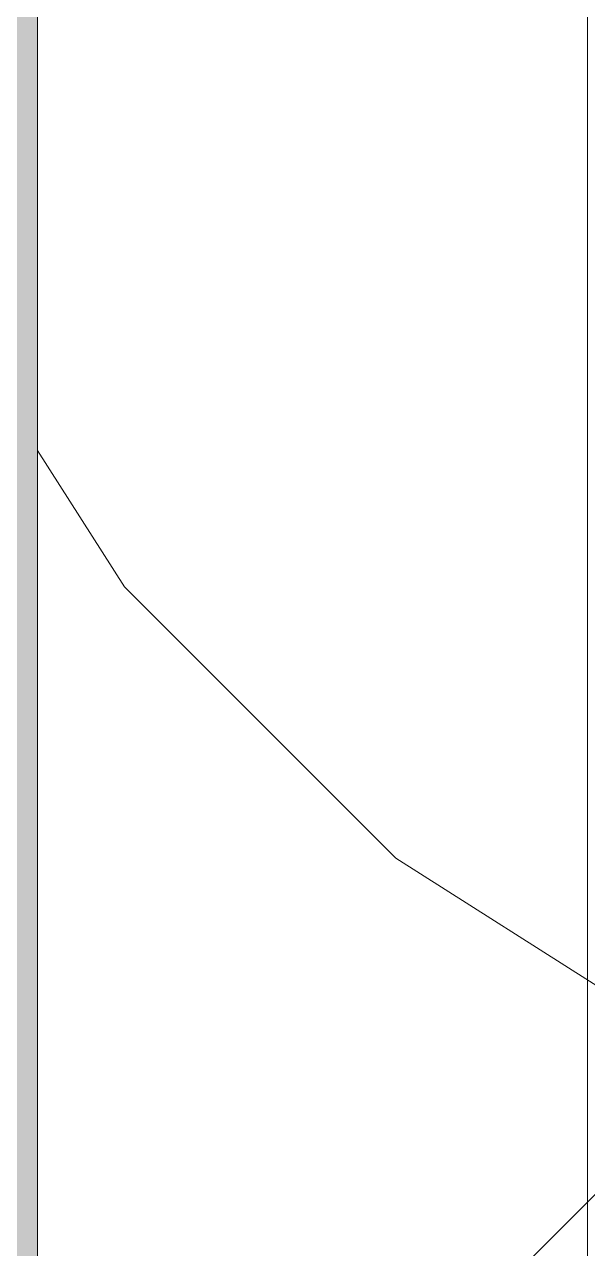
# Model space of a CAD drawing. Header units: inches. Extents: x -4266 to -1814, y 9706 to 12441.
# Drawn here: x -2764.59 to -2761.5, y 9970.52 to 9977.26 of the extents above; entities that cross this region are included whole.
import ezdxf

# ---------------------------------------------------------------- set-up
doc = ezdxf.new("R2010")
doc.units = ezdxf.units.IN
doc.header["$MEASUREMENT"] = 0
for name, color, linetype, lineweight in [('0-1', 7, 'Continuous', 5), ('0-3', 7, 'Continuous', 9), ('A-DETL-GENF-2', 253, 'Continuous', 9), ('A-WALL-3', 10, 'Continuous', 13), ('A-WALL-4', 254, 'Continuous', 5)]:
    doc.layers.add(name, color=color, linetype=linetype, lineweight=lineweight)

# ---------------------------------------------------------------- blocks, each defined once
blk = doc.blocks.new('daphne 26070 - daphne 26070-V184-FLOOR PLAN - 1ST FLOOR')
at = {"layer": 'A-DETL-GENF-2'}
for p, q in [((-8.0009, -5.2762), (-7.5223, -6.0286)), ((-7.5223, -6.0286), (-6.0286, -7.5223)), ((-6.0286, -7.5223), (-4.2382, -8.6612))]:
    blk.add_line(p, q, dxfattribs=at)
blk = doc.blocks.new('gold flame spirea 26749 - gold flame spirea 26749-V185-FLOOR PLAN - 1ST FLOOR')
at = {"layer": 'A-DETL-GENF-2'}
blk.add_line((-5.625, 5.9542), (0, 11.5792), dxfattribs=at)
blk = doc.blocks.new('switchgrass 26764 - switchgrass 26764-V167-FLOOR PLAN - 1ST FLOOR')
at = {"layer": 'A-DETL-GENF-2'}
for p, q in [((0, 13.9891), (0, 14.619)), ((0, 14.4227), (0, 13.9103)), ((0, 12.8915), (0, 14.115)), ((0, 14.115), (0, 14.0986)), ((0, 14.0986), (0, 14.0543)), ((0, 14.0543), (0, 13.9897)), ((0, 13.9897), (0, 13.9124)), ((0, 12.1461), (0, 13.9891)), ((0, 13.9124), (0, 13.8301)), ((0, 13.9103), (0, 12.0475)), ((0, 13.8301), (0, 13.7504)), ((0, 13.7504), (0, 13.6807)), ((0, 13.6807), (0, 11.9435)), ((0, 13.2381), (0, 13.3912)), ((0, 13.3912), (0, 11.0749)), ((0, 13.0014), (0, 13.2381)), ((0, 12.6832), (0, 13.0014)), ((0, 11.0794), (0, 12.9569)), ((0, 12.9569), (0, 9.7719)), ((0, 11.8061), (0, 12.8915)), ((0, 11.68), (0, 12.8795)), ((0, 12.8795), (0, 12.874)), ((0, 12.874), (0, 12.5447)), ((0, 12.2858), (0, 12.6832)), ((0, 11.9435), (0, 12.6653)), ((0, 12.6653), (0, 11.0794)), ((0, 12.5447), (0, 12.5226)), ((0, 12.5226), (0, 12.0018)), ((0, 11.8115), (0, 12.2858)), ((0, 11.2567), (0, 12.1461)), ((0, 12.0475), (0, 11.4017)), ((0, 12.0018), (0, 11.5297)), ((0, 7.4556), (0, 11.9435)), ((0, 11.9435), (0, 11.9144)), ((0, 11.9144), (0, 11.873)), ((0, 11.873), (0, 11.8243)), ((0, 11.8243), (0, 11.7731)), ((0, 11.2623), (0, 11.8115)), ((0, 10.7931), (0, 11.8061)), ((0, 11.7731), (0, 11.7244)), ((0, 11.7244), (0, 11.683)), ((0, 11.683), (0, 11.654)), ((0, 10.5857), (0, 11.68)), ((0, 11.654), (0, 11.2537)), ((0, 11.5297), (0, 10.6175)), ((0, 11.4017), (0, 10.7853)), ((0, 10.978), (0, 11.3644)), ((0, 11.3644), (0, 11.2196)), ((0, 11.1095), (0, 11.3644)), ((0, 11.3644), (0, 11.3297)), ((0, 11.3297), (0, 10.9815)), ((0, 10.6406), (0, 11.2623)), ((0, 10.6044), (0, 11.2567)), ((0, 11.2537), (0, 10.1967)), ((0, 11.2196), (0, 10.2805)), ((0, 9.8324), (0, 11.1095)), ((0, 11.0749), (0, 9.3376)), ((0, 10.9815), (0, 10.9301)), ((0, 9.1706), (0, 10.978)), ((0, 10.9301), (0, 8.7586)), ((0, 9.787), (0, 10.7931)), ((0, 10.7853), (0, 10.6406)), ((0, 10.4216), (0, 10.681)), ((0, 10.681), (0, 10.3229)), ((0, 10.6175), (0, 10.1206)), ((0, 10.351), (0, 10.6044)), ((0, 9.5605), (0, 10.5857)), ((0, 10.254), (0, 10.5829)), ((0, 10.5829), (0, 10.493)), ((0, 10.493), (0, 10.2798)), ((0, 9.366), (0, 10.4216)), ((0, 10.0615), (0, 10.351)), ((0, 10.3229), (0, 10.1387)), ((0, 10.2805), (0, 8.6252)), ((0, 10.2798), (0, 7.0141)), ((0, 8.3774), (0, 10.254)), ((0, 10.1967), (0, 9.0649)), ((0, 10.1387), (0, 9.8565)), ((0, 10.1206), (0, 9.5587)), ((0, 9.0732), (0, 10.0615)), ((0, 9.8565), (0, 9.5162)), ((0, 9.7719), (0, 9.8324)), ((0, 7.5325), (0, 9.787)), ((0, 8.9033), (0, 9.6272)), ((0, 9.6272), (0, 7.8074)), ((0, 8.5683), (0, 9.5605)), ((0, 9.5587), (0, 8.9033)), ((0, 9.5162), (0, 9.1579)), ((0, 9.3376), (0, 9.366)), ((0, 8.6669), (0, 9.1706)), ((0, 9.1579), (0, 8.8214)), ((0, 7.9687), (0, 9.0732)), ((0, 9.0649), (0, 8.5714)), ((0, 8.1795), (0, 9.0481)), ((0, 9.0481), (0, 9.037)), ((0, 9.037), (0, 9.0073)), ((0, 9.0073), (0, 8.964)), ((0, 8.964), (0, 8.9124)), ((0, 8.9124), (0, 8.8575)), ((0, 8.8575), (0, 8.8045)), ((0, 8.8214), (0, 8.5468)), ((0, 8.8045), (0, 8.7586)), ((0, 8.7586), (0, 7.4556)), ((0, 8.7586), (0, 7.8899)), ((0, 8.3699), (0, 8.6669)), ((0, 8.6252), (0, 7.9672)), ((0, 8.5714), (0, 8.1795)), ((0, 7.5731), (0, 8.5683)), ((0, 8.5468), (0, 8.374)), ((0, 7.5353), (0, 8.3774)), ((0, 8.374), (0, 8.3699)), ((0, 6.846), (0, 7.9687)), ((0, 7.9672), (0, 7.4611)), ((0, 7.8899), (0, 5.4289)), ((0, 7.8074), (0, 7.2277)), ((0, 6.5386), (0, 7.5731)), ((0, 7.2277), (0, 7.5353)), ((0, 6.1527), (0, 7.5325)), ((0, 7.4611), (0, 7.1361))]:
    blk.add_line(p, q, dxfattribs=at)
blk = doc.blocks.new('CTR - 1st Phase - Shell_rvt-1-FLOOR PLAN - 1ST FLOOR')
at = {"layer": 'A-WALL-4'}
blk.add_hatch(color=256, dxfattribs=at).paths.add_polyline_path([(-2764.5237, 9939.1894), (-2764.5237, 10009.0894), (-2768.7737, 10009.0894), (-2768.7737, 9939.1894)], flags=0)
at = {"layer": 'A-WALL-3'}
blk.add_line((-2764.5237, 10009.0894), (-2764.5237, 9943.4394), dxfattribs=at)
at = {"layer": '0-3', "rotation": 180}
blk.add_blockref('switchgrass 26764 - switchgrass 26764-V167-FLOOR PLAN - 1ST FLOOR', (-2761.4961, 9984.7144), dxfattribs=at)
at = {"layer": '0-3'}
for name, p in [('daphne 26070 - daphne 26070-V184-FLOOR PLAN - 1ST FLOOR', (-2756.5229, 9980.1894)), ('gold flame spirea 26749 - gold flame spirea 26749-V185-FLOOR PLAN - 1ST FLOOR', (-2758.8987, 9961.7894))]:
    blk.add_blockref(name, p, dxfattribs=at)

msp = doc.modelspace()

# ---------------------------------------------------------------- block references
at = {"layer": '0-1'}
msp.add_blockref('CTR - 1st Phase - Shell_rvt-1-FLOOR PLAN - 1ST FLOOR', (0, 0), dxfattribs=at)

doc.saveas('drawing.dxf')
